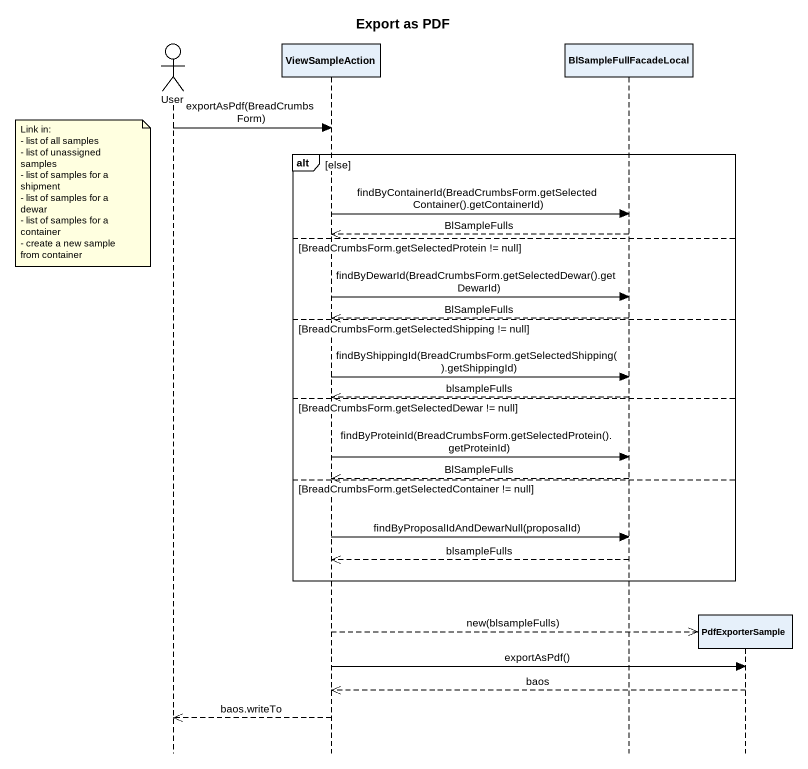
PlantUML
@startuml
title Export as PDF
hide footbox
actor User
participant ViewSampleAction
participant BlSampleFullFacadeLocal
participant PdfExporterSample

User -> ViewSampleAction : exportAsPdf(BreadCrumbsForm)
alt else
  note left of User
    Link in:
    - list of all samples
    - list of unassigned samples
    - list of samples for a shipment
    - list of samples for a dewar
    - list of samples for a container
    - create a new sample from container
  end note
  ViewSampleAction -> BlSampleFullFacadeLocal : findByContainerId(BreadCrumbsForm.getSelectedContainer().getContainerId)
  BlSampleFullFacadeLocal -->> ViewSampleAction : BlSampleFulls
else BreadCrumbsForm.getSelectedProtein != null
  ViewSampleAction -> BlSampleFullFacadeLocal : findByDewarId(BreadCrumbsForm.getSelectedDewar().getDewarId)
  BlSampleFullFacadeLocal -->> ViewSampleAction : BlSampleFulls
else BreadCrumbsForm.getSelectedShipping != null
  ViewSampleAction -> BlSampleFullFacadeLocal : findByShippingId(BreadCrumbsForm.getSelectedShipping().getShippingId)
  BlSampleFullFacadeLocal -->> ViewSampleAction : blsampleFulls
else BreadCrumbsForm.getSelectedDewar != null
  ViewSampleAction -> BlSampleFullFacadeLocal : findByProteinId(BreadCrumbsForm.getSelectedProtein().getProteinId)
  BlSampleFullFacadeLocal -->> ViewSampleAction : BlSampleFulls
else BreadCrumbsForm.getSelectedContainer != null
  ViewSampleAction -> BlSampleFullFacadeLocal : findByProposalIdAndDewarNull(proposalId)
  BlSampleFullFacadeLocal -->> ViewSampleAction : blsampleFulls
end
ViewSampleAction -->> PdfExporterSample ** : new(blsampleFulls)
ViewSampleAction -> PdfExporterSample : exportAsPdf()
PdfExporterSample -->> ViewSampleAction : baos
ViewSampleAction -->> User : baos.writeTo
@enduml
